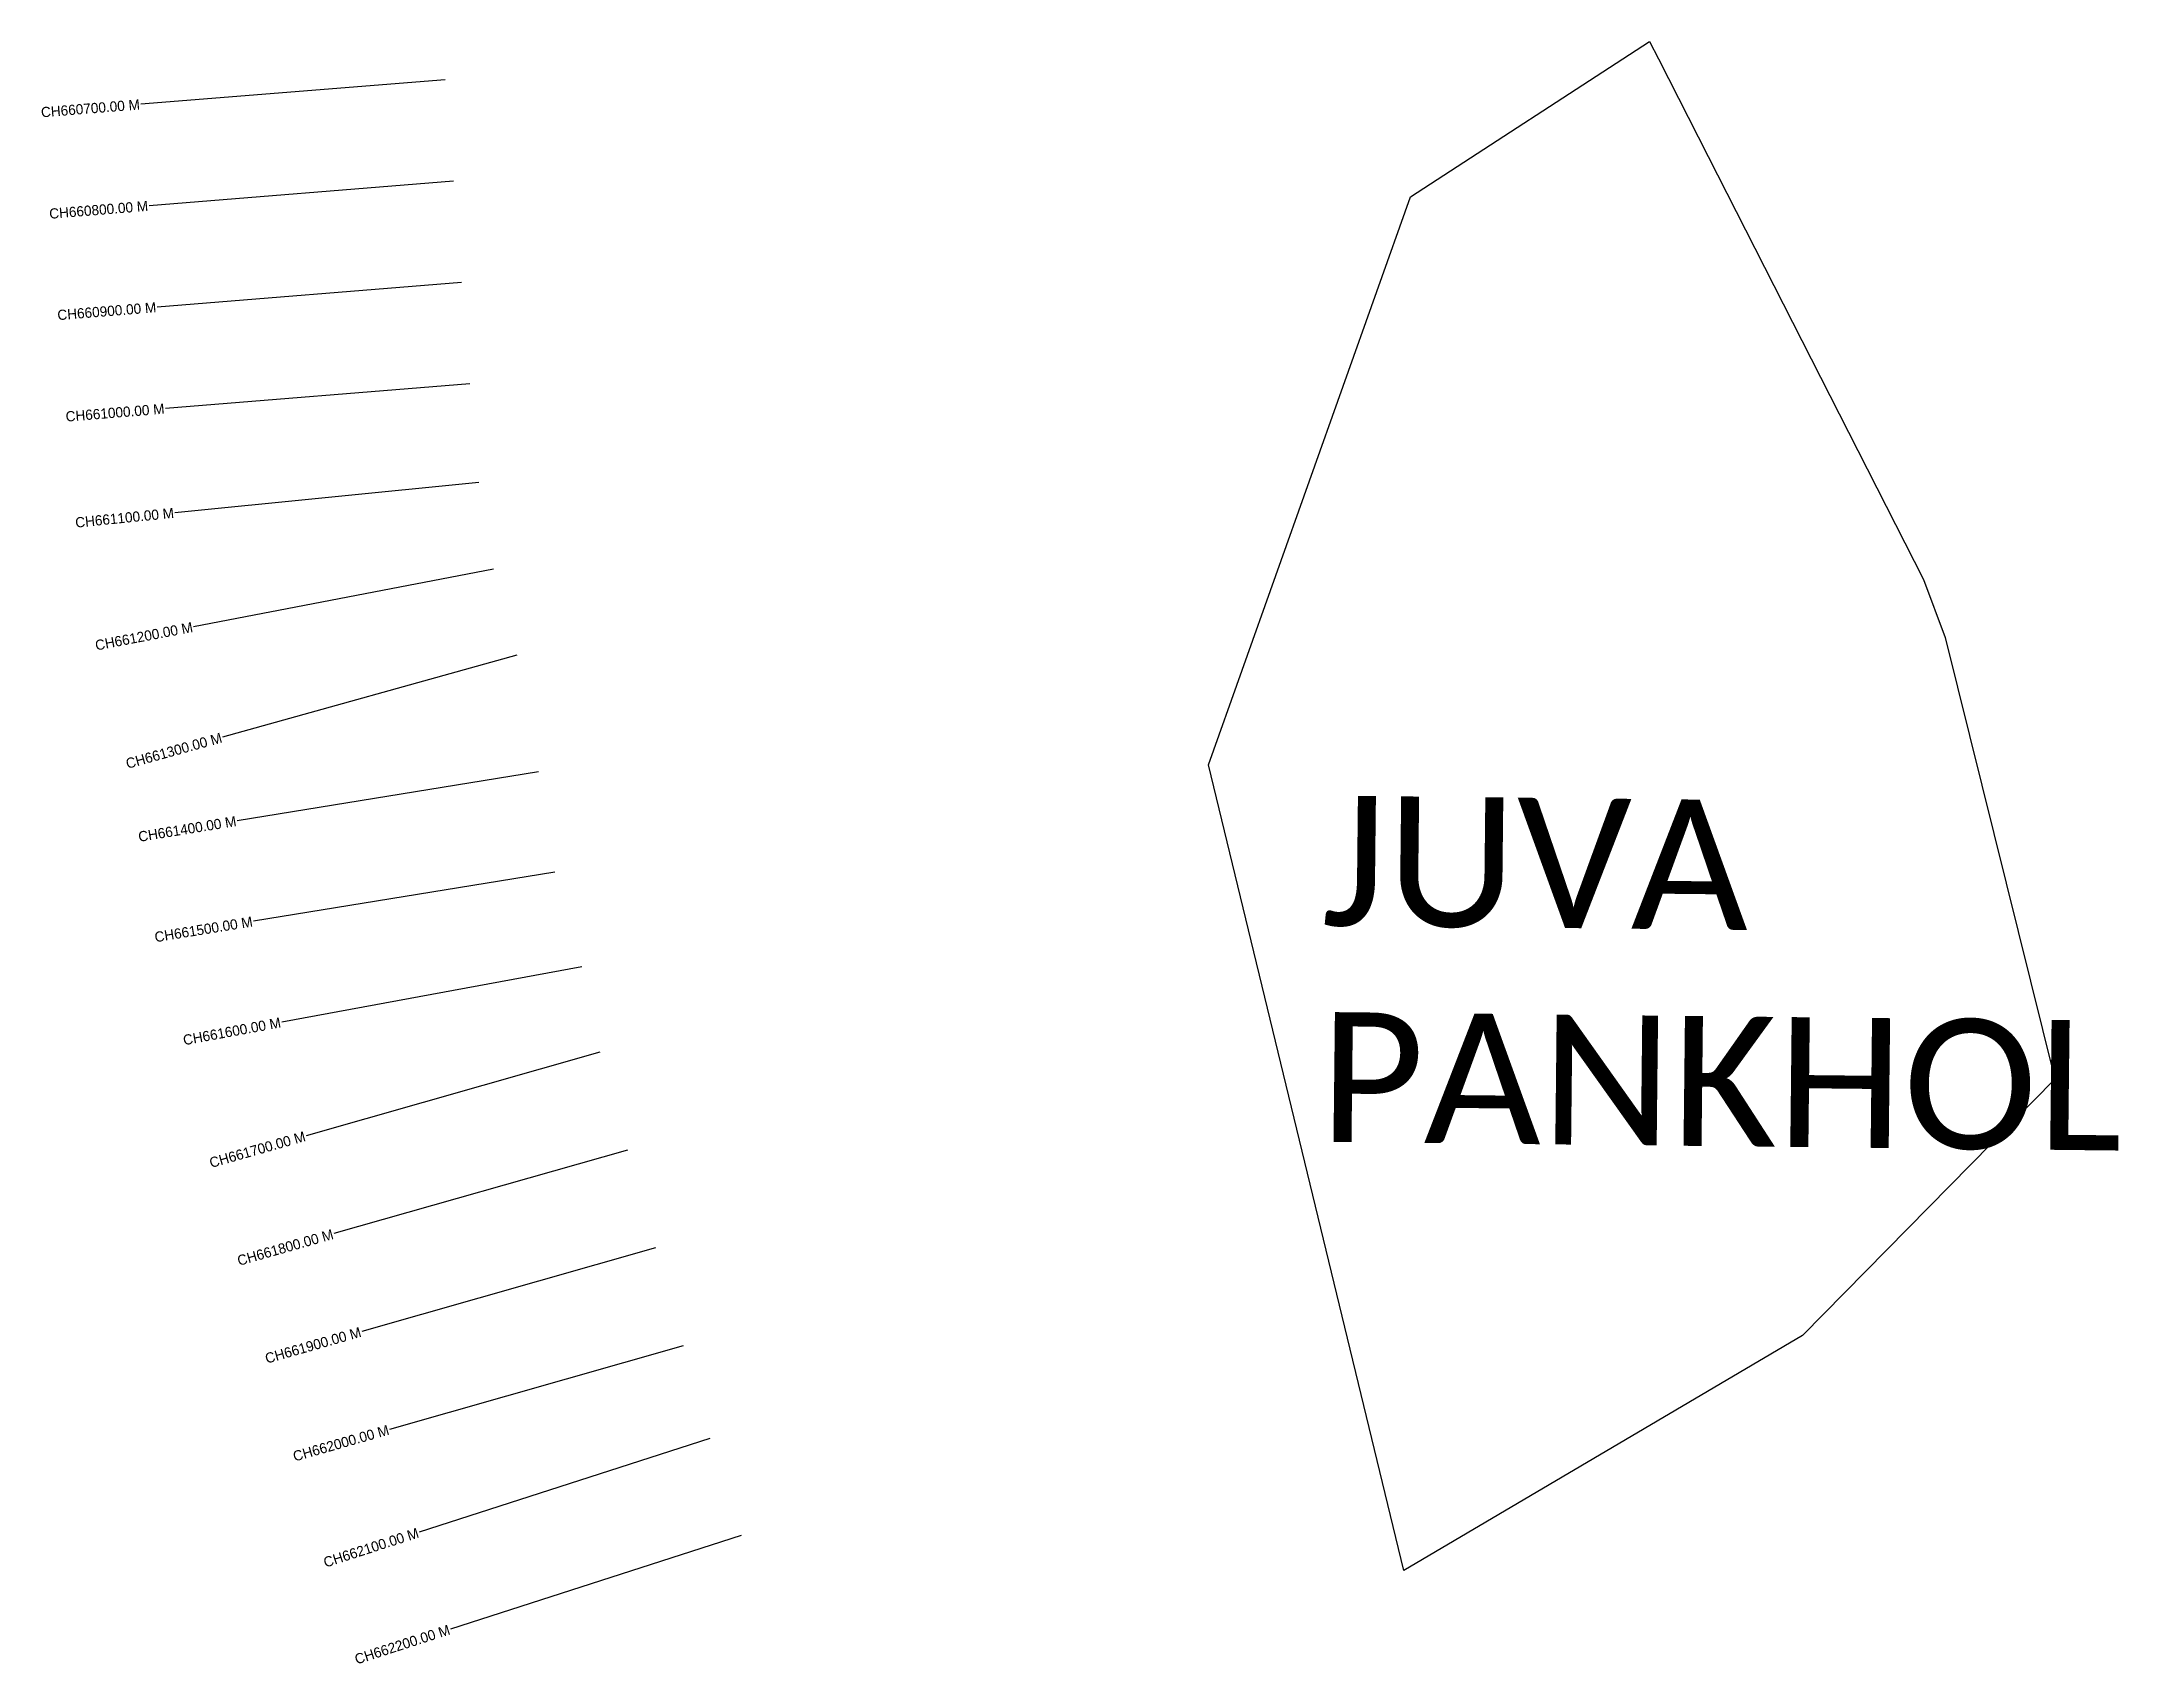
# Model space of a CAD drawing. Header units: metres. Extents: x 330680 to 359033, y 1783575 to 1931097.
# Drawn here: x 334252 to 336292, y 1783575 to 1785169 of the extents above; entities outside this region: 1.
import ezdxf
from ezdxf.enums import TextEntityAlignment as Align

# ---------------------------------------------------------------- set-up
doc = ezdxf.new("R2010")
doc.units = ezdxf.units.M
for name, color, linetype in [('CS', 134, 'Continuous'), ('CSMark', 6, 'Continuous'), ('DITRICT NAME', 118, 'Continuous'), ('village', 250, 'Continuous'), ('VILLAGE NAME', 250, 'Continuous')]:
    doc.layers.add(name, color=color, linetype=linetype)

msp = doc.modelspace()

# ---------------------------------------------------------------- linework, layer by layer
at = {"layer": 'CS'}
for p, q in [((334648.1, 1785131.5), (334349.1, 1785107.4)), ((334656.2, 1785031.9), (334357.2, 1785007.7)), ((334664.2, 1784932.2), (334365.2, 1784908)), ((334672.3, 1784832.5), (334373.3, 1784808.4)), ((334681.2, 1784735.7), (334382.6, 1784706)), ((334695.6, 1784650.5), (334400.9, 1784594)), ((334718.5, 1784565.9), (334429.5, 1784485.5)), ((334739.9, 1784451.5), (334443.7, 1784403.3)), ((334755.9, 1784352.8), (334459.8, 1784304.6)), ((334782.5, 1784259.8), (334487.5, 1784205.3)), ((334800, 1784175.9), (334511.5, 1784093.8)), ((334827.4, 1784079.7), (334538.8, 1783997.6)), ((334854.7, 1783983.5), (334566.2, 1783901.4)), ((334882.1, 1783887.4), (334593.6, 1783805.2)), ((334908.2, 1783796.2), (334622.7, 1783704.2)), ((334938.9, 1783701), (334653.3, 1783609))]:
    msp.add_line(p, q, dxfattribs=at)
at = {"layer": 'village', "color": 4}
msp.add_polyline3d([(335840.3, 1785152, 0), (335889.1, 1785056.1, 0), (336100.8, 1784640.3, 0), (336122.1, 1784583.5, 0), (336229.8, 1784149.4, 0), (335981.9, 1783897.3, 0), (335590.1, 1783666.4, 0), (335398.3, 1784458.4, 0), (335596.7, 1785016.5, 0), (335831.6, 1785169, 0), (335840.3, 1785152, 0)], close=True, dxfattribs=at)

# ---------------------------------------------------------------- texts
at = {"layer": 'CSMark'}
for s, rotation, p in [('CH660700.00 M', 4.6176, (334348.1, 1785107.3)), ('CH660800.00 M', 4.6176, (334356.2, 1785007.6)), ('CH660900.00 M', 4.6176, (334364.2, 1784908)), ('CH661000.00 M', 4.6176, (334372.3, 1784808.3)), ('CH661100.00 M', 5.6853, (334381.6, 1784705.9)), ('CH661200.00 M', 10.8567, (334400, 1784593.8)), ('CH661300.00 M', 15.5402, (334428.5, 1784485.2)), ('CH661400.00 M', 9.2409, (334442.8, 1784403.1)), ('CH661500.00 M', 9.2409, (334458.8, 1784304.4)), ('CH661600.00 M', 10.4577, (334486.5, 1784205.2)), ('CH661700.00 M', 15.8864, (334510.5, 1784093.5)), ('CH661800.00 M', 15.8864, (334537.9, 1783997.3)), ('CH661900.00 M', 15.8864, (334565.2, 1783901.2)), ('CH662000.00 M', 15.8864, (334592.6, 1783805)), ('CH662100.00 M', 17.8467, (334621.7, 1783703.9)), ('CH662200.00 M', 17.8467, (334652.4, 1783608.7))]:
    msp.add_text(s, height=10, rotation=rotation, dxfattribs=at).set_placement(p, align=Align.MIDDLE_RIGHT)
at = {"layer": 'DITRICT NAME', "insert": (330214.1, 1930543.7), "char_height": 4163.821, "attachment_point": 1, "rotation": 1.1028}
msp.add_mtext_dynamic_manual_height_columns('{\\fCalibri|b0|i0|c0|p34;RATNAGIRI}', width=3511.449, gutter_width=20819.1, heights=[0], dxfattribs=at)
at = {"layer": 'VILLAGE NAME', "insert": (335510.5, 1784428.1), "char_height": 127.606, "attachment_point": 1, "rotation": 359.3742}
msp.add_mtext_dynamic_manual_height_columns('{\\fCalibri|b0|i0|c0|p34;JUVA PANKHOL}', width=785.058, gutter_width=638, heights=[0], dxfattribs=at)

doc.saveas('drawing.dxf')
